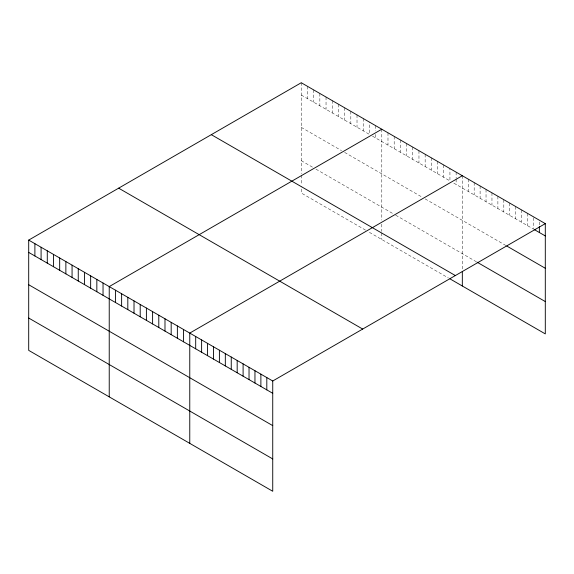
<?xml version="1.0" encoding="UTF-8"?>
<svg xmlns="http://www.w3.org/2000/svg" width="574" height="574" viewBox="0 0 574 574"><rect width="100%" height="100%" fill="white"/><g stroke="black" fill="none" stroke-linecap="round" stroke-linejoin="round"><path stroke-width="0.43" stroke-dasharray="2.87 2.15" d="M301.264 95.04L369.405 134.381L369.405 122.075M372.504 136.167L449.937 180.875L449.937 168.569M453.812 183.113L533.447 229.091L533.447 216.785M301.264 127.371L341.53 150.618M344.622 152.404L422.062 197.112M425.155 198.898L506.038 245.593M301.264 160.677L312.88 167.386M315.973 169.172L394.187 214.324M395.73 215.221L476.406 261.794M365.53 230.117L301.264 193.007L301.264 186.543M369.405 232.348L448.387 277.952M539.373 221.966L539.373 226.357M527.52 213.363L527.52 225.668M521.594 209.941L521.594 222.246M515.667 206.518L515.667 218.823M509.741 203.103L509.741 215.408M503.814 199.68L503.814 211.985M497.888 196.258L497.888 208.563M491.961 192.835L491.961 205.14M486.034 189.413L486.034 201.718M480.108 185.99L480.108 198.295M474.181 182.568L474.181 194.873M468.255 179.145L468.255 191.451M462.328 175.723L462.328 269.837M456.129 172.15L456.129 178.299M456.129 179.181L456.129 184.455M443.745 164.996L443.745 177.301M437.546 161.416L437.546 173.721M431.354 157.843L431.354 170.148M425.155 154.27L425.155 166.575M418.963 150.689L418.963 162.994M412.771 147.116L412.771 159.421M406.571 143.536L406.571 155.841M400.379 139.963L400.379 152.268M394.187 136.382L394.187 148.688M387.988 132.809L387.988 145.114M381.796 129.229L381.796 220.107M381.796 224.147L381.796 231.422M381.796 233.037L381.796 239.502M375.597 125.656L375.597 130.929M375.597 134.445L375.597 137.961M363.213 118.502L363.213 130.807M357.014 114.922L357.014 127.227M350.822 111.349L350.822 123.654M344.622 107.768L344.622 120.074M338.43 104.195L338.43 116.5M332.238 100.615L332.238 112.92M326.039 97.042L326.039 109.347M319.847 93.462L319.847 105.767M313.648 89.888L313.648 102.194M307.456 86.315L307.456 98.62M301.264 82.735L301.264 173.613M301.264 175.228L301.264 184.928"/><path stroke-width="0.86" d="M28.7 240.097L272.736 380.993L272.736 491.265L28.7 350.37L28.7 240.097L301.264 82.735L545.3 223.63L545.3 333.903L449.937 278.842M381.796 129.229L109.232 286.591L109.232 396.864M462.328 175.723L189.764 333.085L189.764 443.358M272.736 380.993L545.3 223.63M534.186 229.521L545.3 235.936M506.777 246.024L545.3 268.266M477.145 262.225L545.3 301.572M211.318 134.668L455.354 275.556M118.646 188.164L362.682 329.06M28.7 252.402L272.736 393.298M28.7 284.733L272.736 425.628M28.7 318.039L272.736 458.935M539.373 226.357L539.373 232.513M462.328 271.452L462.328 285.996M266.81 377.57L266.81 389.875M260.883 374.148L260.883 386.453M254.956 370.725L254.956 383.03M249.03 367.303L249.03 379.608M243.103 363.88L243.103 376.185M237.177 360.465L237.177 372.763M231.25 357.042L231.25 369.347M225.324 353.62L225.324 365.925M219.397 350.197L219.397 362.503M213.471 346.775L213.471 359.08M207.544 343.352L207.544 355.658M201.618 339.93L201.618 352.235M195.691 336.507L195.691 348.813M183.572 329.512L183.572 341.817M177.373 325.932L177.373 338.237M171.181 322.358L171.181 334.664M164.989 318.778L164.989 331.083M158.79 315.205L158.79 327.51M152.598 311.632L152.598 323.93M146.399 308.051L146.399 320.357M140.207 304.478L140.207 316.783M134.015 300.898L134.015 313.203M127.815 297.325L127.815 309.63M121.623 293.745L121.623 306.05M115.424 290.171L115.424 302.476M103.04 283.018L103.04 295.323M96.841 279.438L96.841 291.743M90.649 275.864L90.649 288.17M84.457 272.284L84.457 284.589M78.258 268.711L78.258 281.016M72.066 265.131L72.066 277.436M65.867 261.557L65.867 273.863M59.674 257.977L59.674 270.282M53.482 254.404L53.482 266.709M47.283 250.824L47.283 263.129M41.091 247.251L41.091 259.556M34.892 243.677L34.892 255.975"/></g></svg>
